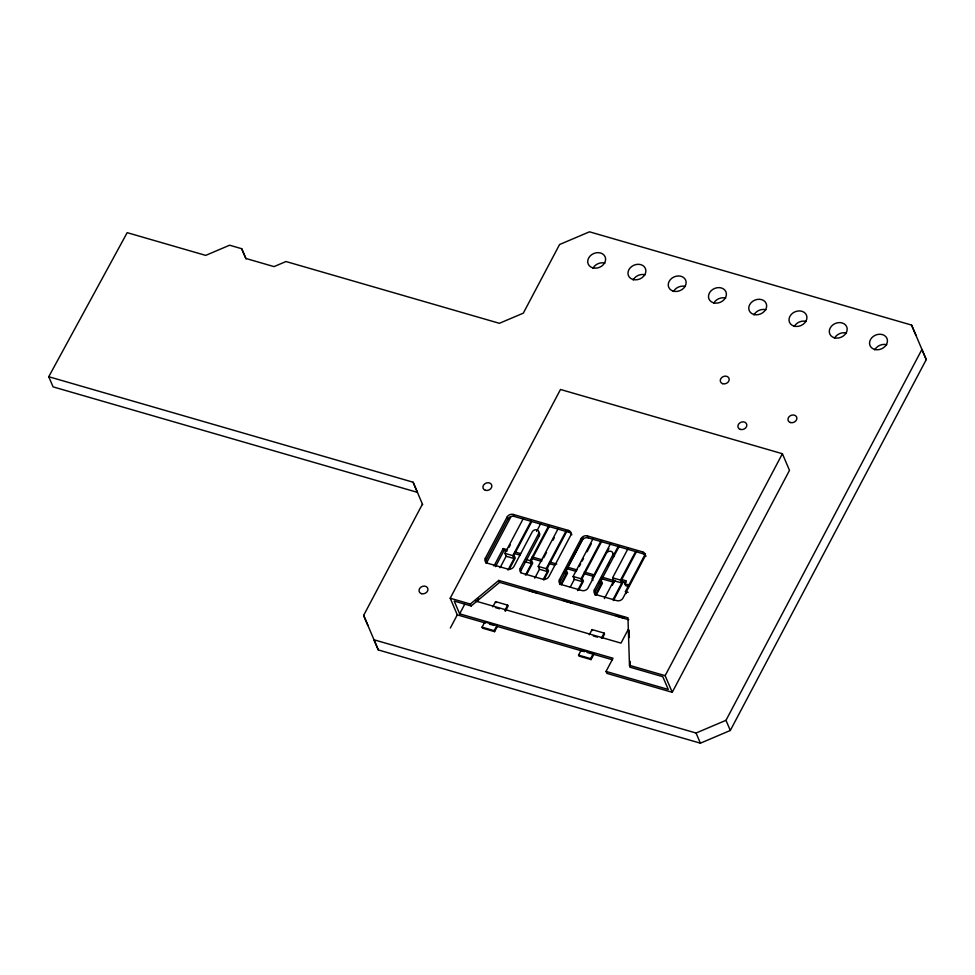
<?xml version="1.0" encoding="UTF-8"?>
<svg xmlns="http://www.w3.org/2000/svg" width="975" height="975" viewBox="0 0 975 975"><rect width="100%" height="100%" fill="white"/><g stroke="black" fill="none" stroke-linecap="round" stroke-linejoin="round"><path stroke-width="1.46" d="M48.75 376.716L413.107 482.211L417.446 492.363L53.077 386.868L48.75 376.716L127.177 232.659L205.688 255.389L229.625 245.212L241.702 248.71L245.846 258.46L274.024 266.614L285.992 261.532L499.383 323.31L523.319 313.146L559.565 244.53L589.497 231.818L911.588 325.077L926.25 359.604L730.312 730.47L700.391 743.182L378.3 649.923L363.638 615.396L422.419 504.136M485.099 622.903L457.299 614.859L450.206 598.223L560.491 389.476L782.401 453.728L789.494 470.364L672.238 692.299L606.864 673.372L606.036 671.434L613.007 658.247L459.652 613.836L454.204 601.075L471.144 605.975L499.627 582.343L628.79 619.747M520.747 572.812A4.717 3.839 -23.1 0 1 521.113 570.253L539.382 535.665L538.566 533.727A3.62 2.949 -23.1 0 0 536.933 529.888A3.62 2.949 -23.1 0 0 532.216 531.899L513.947 566.475A4.717 3.839 -23.1 0 1 507.817 569.083L487.463 563.197A4.717 3.839 -23.1 0 1 485.343 558.2L507.085 517.043A4.717 3.839 -23.1 0 1 513.216 514.434L568.523 530.449L569.351 532.387A4.717 3.839 -23.1 0 1 571.837 534.824M485.952 563.172A4.717 3.839 -23.1 0 1 486.159 560.125L507.902 518.98A4.717 3.839 -23.1 0 1 514.044 516.372L569.351 532.387M450.328 628.046L457.299 614.859M459.652 613.836L464.624 604.415M486.683 562.66L510.876 516.872M493.972 566.036L503.21 548.559L507.548 549.815M477.031 601.587L478.457 598.894M495.507 566.621L504.026 550.485L503.21 548.559M507.987 570.046L514.069 558.541L506.147 556.25L504.904 553.349L523.392 518.347M508.926 547.475L510.352 544.781M500.065 567.742L506.147 556.25M514.069 558.541L512.826 555.64L531.326 520.638M531.777 521.528L514.008 555.153L515.251 558.053L509.121 569.644M482.077 627.181L484.831 621.977L496.921 625.475L497.335 626.45L494.581 631.654L482.491 628.144L482.077 627.181L494.167 630.679L494.581 631.654M492.814 606.852L495.568 601.648L507.658 605.158L508.072 606.121L505.318 611.325M536.567 531.472L540.832 523.392M568.523 530.449A4.717 3.839 -23.1 0 1 570.643 535.446L548.901 576.603A4.717 3.839 -23.1 0 1 542.77 579.211L522.405 573.312A4.717 3.839 -23.1 0 1 520.297 568.315L538.566 533.727M525.428 575.092L531.509 563.587L530.266 560.686L548.754 525.683M494.167 630.679L496.921 625.475M504.904 610.362L507.658 605.158M549.217 526.573L531.448 560.198L532.691 563.099L526.561 574.689M543.343 579.223L547.402 571.557L539.467 569.266L538.237 566.365L558.151 528.669M543.684 557.798L546.524 552.423M552.923 540.321L554.336 537.627M534.751 578.212L539.467 569.266M547.402 571.557L546.158 568.657L566.073 530.961M567.243 530.51L547.341 568.169L548.584 571.07L543.818 580.088M612.641 553.617A3.62 2.949 -23.1 0 1 613.494 557.127L612.678 555.189A3.62 2.949 -23.1 0 0 611.045 551.35A3.62 2.949 -23.1 0 0 606.328 553.349L588.059 587.937A4.717 3.839 -23.1 0 1 581.929 590.545L561.576 584.647A4.717 3.839 -23.1 0 1 559.455 579.65L581.185 538.505A4.717 3.839 -23.1 0 1 587.328 535.897L642.635 551.911L643.463 553.849A4.717 3.839 -23.1 0 1 645.95 556.274M570.826 560.016L574.385 553.288M560.064 584.622A4.717 3.839 -23.1 0 1 560.272 581.587L582.014 540.442A4.717 3.839 -23.1 0 1 588.157 537.834L643.463 553.849M583.379 538.017L566.317 570.29L567.56 573.19L561.429 584.793M560.978 583.903L566.378 573.69L565.134 570.789M577.541 590.594L582.27 581.661L574.348 579.357L573.105 576.457L593.019 538.761M579.26 566.548L580.686 563.867M582.099 561.173L583.525 558.48M587.084 551.765L591.337 543.684M570.29 587.023L574.348 579.357M582.27 581.661L581.027 578.76L600.941 541.052M602.111 540.601L582.209 578.26L583.452 581.161L578.687 590.18M610.582 543.587L592.081 578.589L592.91 580.527M607.474 551.192L608.9 548.511M642.635 551.911A4.717 3.839 -23.1 0 1 644.755 556.908L623.013 598.053A4.717 3.839 -23.1 0 1 616.883 600.661L596.517 594.774A4.717 3.839 -23.1 0 1 594.397 589.778L612.678 555.189M607.839 566.073L609.253 563.379M613.519 555.299L618.503 545.878M594.86 594.263A4.717 3.839 -23.1 0 1 595.225 591.703L618.954 546.768M595.177 595.286L601.246 583.781L600.015 580.881M596.31 594.884L602.428 583.294L601.197 580.393M612.995 599.601L621.77 582.989L613.848 580.698L612.605 577.797L628.253 548.182M604.39 598.577L613.848 580.698M612.3 585.353L615.03 580.198M578.553 655.115L581.307 649.911L593.397 653.408L593.812 654.383L591.057 659.588L578.967 656.09L578.553 655.115L590.655 658.625L591.057 659.588M589.29 634.786L592.044 629.582L604.134 633.092L604.549 634.055L602.489 637.955M621.77 582.989L620.527 580.088L635.468 551.813M636.638 551.35L621.721 579.601L622.952 582.502L613.421 600.539M628.497 586.523L625.694 585.719L624.865 583.781L626.401 580.856L622.038 579.601M626.243 593.543L625.414 591.606L645.328 553.91M590.655 658.625L593.397 653.408M601.392 638.296L604.134 633.092M628.095 629.679L620.99 643.122L475.495 601.002M672.238 692.299L665.145 675.663L782.401 453.728M378.3 649.923L373.961 639.771L696.053 733.029L725.985 720.318L921.923 349.44L926.25 359.604M450.206 598.223L470.316 604.049L498.798 580.418L627.961 617.809L629.472 665.34L630.301 667.266L662.805 676.687L668.253 689.447L606.036 671.434M612.605 577.797L620.527 580.088M621.416 581.112L625.779 582.367M514.788 551.911L520.577 553.581M532.155 556.944L542.295 559.869M549.534 561.966L556.774 564.062M566.902 566.999L577.042 569.936M584.281 572.033L594.409 574.957M601.648 577.054L613.226 580.418M624.865 583.781L629.07 585M504.026 550.485L506.927 551.326M514.166 553.422L519.955 555.104M531.533 558.456L541.673 561.393M548.913 563.489L554.702 565.159M566.28 568.51L576.42 571.447M585.097 573.958L593.787 576.481M601.027 578.577L614.055 582.343M504.904 553.349L512.826 555.64M526.305 559.54L530.266 560.686M524.903 561.673L531.509 563.587M563.733 572.922L566.378 573.69M598.601 583.013L601.246 583.781M538.237 566.365L546.158 568.657M573.105 576.457L581.027 578.76M625.414 591.606L628.058 592.373M529.084 590.667L537.006 592.971L536.591 591.996M616.261 615.92L624.183 618.211L623.781 617.236M495.495 607.632L499.529 608.802M593.324 635.956L597.358 637.126M489.487 624.171L493.874 625.438M496.799 626.291L584.573 651.702M587.096 652.433L612.373 659.746M629.472 665.34L665.145 675.663M911.588 325.077L915.915 335.229M725.985 720.318L730.312 730.47M696.053 733.029L700.391 743.182M587.328 535.897L588.157 537.834M581.185 538.505L582.014 540.442M594.397 589.778L595.225 591.703M592.044 629.582L592.459 630.557M571.472 602.099L571.886 603.062L563.952 600.771L563.538 599.808M559.455 579.65L560.272 581.587M581.307 649.911L581.722 650.873M513.216 514.434L514.044 516.372M507.085 517.043L507.902 518.98M520.297 568.315L521.113 570.253M498.798 580.418L499.627 582.343M485.343 558.2L486.159 560.125M495.568 601.648L495.982 602.623M484.831 621.977L485.233 622.94M470.316 604.049L471.144 605.975M241.702 248.71L246.041 258.863M363.638 615.396L367.965 625.56M413.107 482.211L422.675 504.697M629.119 630.142L629.35 637.565M630.106 661.33L630.301 667.266M874.77 349.83A9.202 7.483 -23.1 0 1 886.75 344.748M834.515 338.179A9.202 7.483 -23.1 0 1 846.483 333.084M794.247 326.515A9.202 7.483 -23.1 0 1 806.227 321.433M753.992 314.864A9.202 7.483 -23.1 0 1 765.96 309.77M713.737 303.201A9.202 7.483 -23.1 0 1 725.705 298.118M673.469 291.549A9.202 7.483 -23.1 0 1 685.437 286.455M633.214 279.886A9.202 7.483 -23.1 0 1 645.182 274.804M592.946 268.235A9.202 7.483 -23.1 0 1 604.914 263.14M538.529 532.167A3.62 2.949 -23.1 0 1 539.382 535.665M874.575 349.428A9.202 7.483 -23.1 0 0 887.433 340.324A9.202 7.483 -23.1 0 0 873.478 336.278A9.202 7.483 -23.1 0 0 874.575 349.428M834.32 337.764A9.202 7.483 -23.1 0 0 847.165 328.66A9.202 7.483 -23.1 0 0 833.223 324.626A9.202 7.483 -23.1 0 0 834.32 337.764M794.052 326.113A9.202 7.483 -23.1 0 0 806.91 317.009A9.202 7.483 -23.1 0 0 792.955 312.963A9.202 7.483 -23.1 0 0 794.052 326.113M753.797 314.45A9.202 7.483 -23.1 0 0 766.642 305.346A9.202 7.483 -23.1 0 0 752.7 301.312A9.202 7.483 -23.1 0 0 753.797 314.45M713.529 302.798A9.202 7.483 -23.1 0 0 726.387 293.694A9.202 7.483 -23.1 0 0 712.432 289.648A9.202 7.483 -23.1 0 0 713.529 302.798M673.274 291.135A9.202 7.483 -23.1 0 0 686.12 282.031A9.202 7.483 -23.1 0 0 672.177 277.997A9.202 7.483 -23.1 0 0 673.274 291.135M633.007 279.484A9.202 7.483 -23.1 0 0 645.864 270.38A9.202 7.483 -23.1 0 0 631.922 266.333A9.202 7.483 -23.1 0 0 633.007 279.484M592.751 267.832A9.202 7.483 -23.1 0 0 605.597 258.716A9.202 7.483 -23.1 0 0 591.654 254.682A9.202 7.483 -23.1 0 0 592.751 267.832M790.457 422.553A4.595 3.742 -23.1 0 0 796.88 418.007A4.595 3.742 -23.1 0 0 789.908 415.984A4.595 3.742 -23.1 0 0 790.457 422.553M740.391 429.439A4.595 3.742 -23.1 0 0 746.826 424.893A4.595 3.742 -23.1 0 0 739.842 422.87A4.595 3.742 -23.1 0 0 740.391 429.439M485.428 490.315A4.595 3.742 -23.1 0 0 491.851 485.757A4.595 3.742 -23.1 0 0 484.88 483.746A4.595 3.742 -23.1 0 0 485.428 490.315M421.529 593.678A4.595 3.742 -23.1 0 0 427.952 589.132A4.595 3.742 -23.1 0 0 420.981 587.108A4.595 3.742 -23.1 0 0 421.529 593.678M722.78 383.723A4.595 3.742 -23.1 0 0 729.203 379.165A4.595 3.742 -23.1 0 0 722.231 377.142A4.595 3.742 -23.1 0 0 722.78 383.723"/></g></svg>
